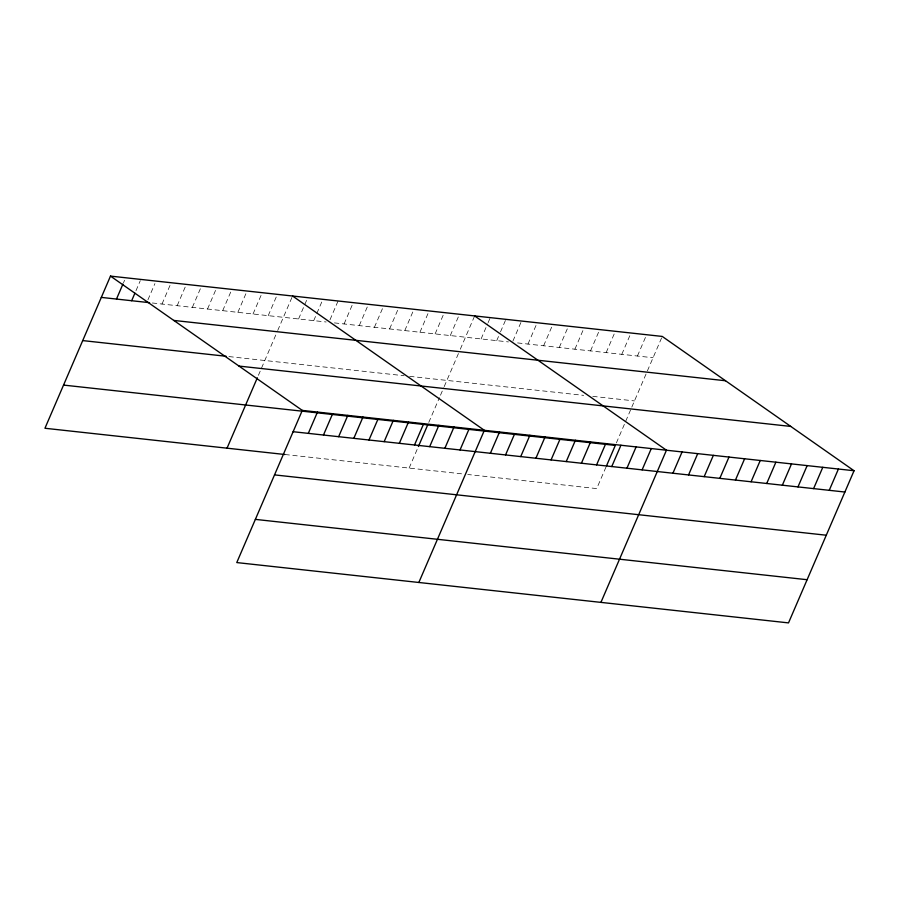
<?xml version="1.0" encoding="UTF-8"?>
<svg xmlns="http://www.w3.org/2000/svg" width="899" height="899" viewBox="0 0 899 899"><rect width="100%" height="100%" fill="white"/><g stroke="black" fill="none" stroke-linecap="round" stroke-linejoin="round"><path stroke-width="0.67" stroke-dasharray="4.5 3.37" d="M123.5 282.769L124.579 280.263M135.974 290.703L140.289 280.679M147.908 299.873L154.92 283.59M162 304.042L171.17 282.736M177.17 305.705L186.351 284.399M192.352 307.357L201.522 286.062M207.523 309.02L216.693 287.714M222.694 310.683L231.863 289.377M237.864 312.335L247.045 291.04M253.035 313.998L262.216 292.692M268.217 315.65L277.386 294.355M258.406 375.332L276.15 334.113M277.701 330.506L292.557 296.007M298.558 318.976L307.739 297.67M313.729 320.628L322.91 299.333M329.989 319.786L338.08 300.985M344.081 323.955L353.251 302.648M359.252 325.607L368.421 304.312M374.422 327.27L383.603 305.963M389.604 328.933L398.774 307.627M404.775 330.585L413.945 309.29M419.945 332.248L429.115 310.942M435.116 333.9L444.297 312.605M450.287 335.563L459.468 314.257M409.112 468.087L417.889 447.691M428.767 422.429L439.42 397.706M440.476 395.234L443.668 387.829M444.207 386.592L459.265 351.621M460.299 349.217L474.638 315.92M481.1 338.934L487.573 323.898M488.112 322.64L490.27 317.628M496.731 340.642L499.968 333.124M500.507 331.866L505.901 319.336M512.902 341.103L520.993 322.303M527.994 344.059L537.175 322.763M543.625 345.767L552.806 324.472M559.268 347.475L568.438 326.18M574.899 349.194L584.069 327.888M590.531 350.902L599.7 329.596M606.162 352.61L615.332 331.304M621.793 354.318L630.974 333.012M637.425 356.026L646.606 334.72M606.005 467.008L596.7 488.595L467.727 474.492M616.366 442.937L631.267 408.337M631.806 407.101L646.864 372.13M647.381 370.927L662.237 336.428M152.347 302.985L326.146 321.988M334.428 322.898L508.452 341.923M517.577 342.924L653.056 357.735M228.919 356.577L404.101 375.737M409.618 376.333L583.653 395.369M592.778 396.358L634.458 400.92M284.961 454.512L462.524 473.919"/><path stroke-width="1.35" d="M854.05 470.739L302.3 410.405L236.763 562.572L788.513 622.895L854.05 470.739L662.237 336.428L110.487 276.105L44.95 428.261L284.961 454.512M116.477 299.064L122.961 284.028M131.659 300.727L134.895 293.209M227.031 448.174L257.339 377.805M308.301 433.363L317.471 412.068M323.471 435.026L332.641 413.72M338.642 436.678L347.812 415.383M353.813 438.341L362.994 417.035M368.983 440.004L378.164 418.698M384.165 441.656L393.335 420.361M399.336 443.319L408.506 422.013M414.506 444.983L423.687 423.676M418.406 446.488L427.71 424.901M429.677 446.634L438.858 425.339M444.859 448.298L454.029 426.991M460.03 449.961L469.199 428.654M418.844 582.473L484.37 430.318L292.557 296.007M490.371 453.276L499.552 431.969M505.553 454.928L514.722 433.633M520.723 456.591L529.893 435.285M535.894 458.254L545.064 436.948M551.065 459.906L560.246 438.611M566.235 461.569L575.416 440.263M581.417 463.232L590.587 441.926M596.588 464.884L605.757 443.589M606.522 465.806L615.298 445.41L63.548 385.087M611.758 466.547L620.939 445.241M626.929 468.21L636.11 446.904M642.111 469.862L651.281 448.567M600.925 602.386L666.451 450.219L474.638 315.92M672.913 473.234L682.083 451.927M688.544 474.942L697.725 453.635M704.175 476.65L713.356 455.355M719.807 478.358L728.988 457.063M735.449 480.066L744.619 458.771M751.081 481.774L760.251 460.479M766.712 483.493L775.882 462.187M782.344 485.202L791.513 463.895M797.975 486.91L807.156 465.603M813.606 488.618L822.787 467.311M829.238 490.326L838.419 469.02M101.306 297.4L149.582 302.682M173.777 320.426L725.538 380.749M82.708 340.586L226.166 356.274M238.999 366.084L790.749 426.418M293.119 431.711L844.88 492.034M274.521 474.886L826.282 535.22M255.361 519.386L807.111 579.709M110.487 276.105L302.3 410.405"/></g></svg>
